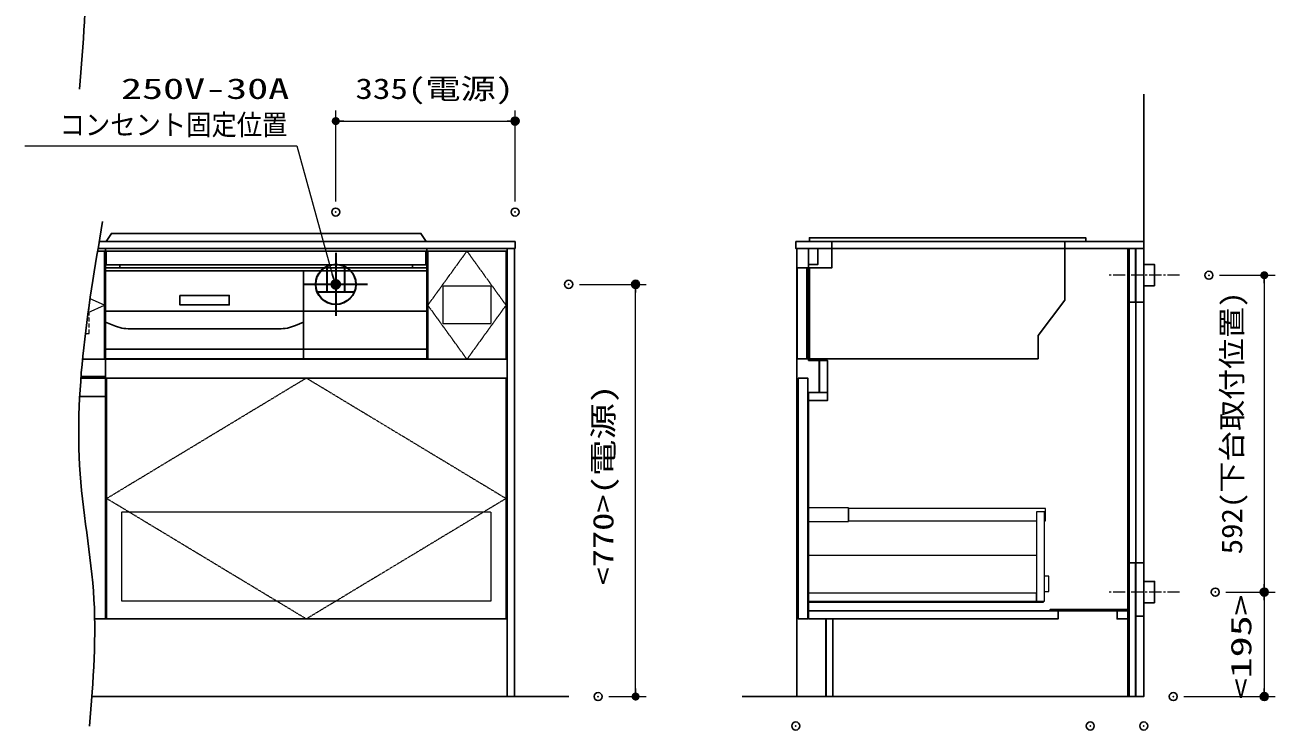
# Model space of a CAD drawing. Units: millimetres, scale not verified. Extents: x -9797 to 9797, y -4555 to 4555.
# Drawn here: x -4374 to -2039, y -363 to 954 of the extents above; entities that cross this region are included whole.
import ezdxf
from ezdxf.enums import TextEntityAlignment as Align

# ---------------------------------------------------------------- set-up
doc = ezdxf.new("R2010")
doc.units = ezdxf.units.MM
doc.header["$LTSCALE"] = 30
doc.header["$PDMODE"] = 32
doc.header["$PDSIZE"] = 15
for name, pattern in [('USER1', [0.375, 0.25, -0.125]), ('USER3', [2, 1.25, -0.25, 0.25, -0.25]), ('USER5', [1.125, 0.75, -0.125, 0.125, -0.125])]:
    doc.linetypes.add(name, pattern=pattern)
for name, color, linetype, lineweight in [('0-0_0', 7, 'Continuous', 25), ('0-1_KABE', 4, 'Continuous', 25), ('0-2_寸法ﾚｲﾔｰ', 30, 'Continuous', 13), ('0-3_DEFPOINTS', 7, 'Continuous', 25), ('0-4_細線ﾚｲﾔｰ', 91, 'Continuous', 9), ('0-5_1', 7, 'Continuous', 25)]:
    doc.layers.add(name, color=color, linetype=linetype, lineweight=lineweight)
doc.styles.add('ＭＳ ゴシック', font='')
doc.styles.get('ＭＳ ゴシック').set_extended_font_data('MS Gothic')

# ---------------------------------------------------------------- blocks, each defined once
blk = doc.blocks.new('_DOT')
at = {"layer": '0-0_0', "color": 30}
blk.add_line((-15, 0), (-30, 0), dxfattribs=at)
for points in [[(0, 0), (-15, 0), (-14.88, 1.88)], [(0, 0), (-14.88, -1.88), (-15, 0)], [(0, 0), (-14.88, 1.88), (-14.53, 3.73)], [(0, 0), (-14.53, -3.73), (-14.88, -1.88)], [(0, 0), (-14.53, 3.73), (-13.95, 5.52)], [(0, 0), (-13.95, -5.52), (-14.53, -3.73)], [(0, 0), (-13.95, 5.52), (-13.14, 7.23)], [(0, 0), (-13.14, -7.23), (-13.95, -5.52)], [(0, 0), (-13.14, 7.23), (-12.14, 8.82)], [(0, 0), (-12.14, -8.82), (-13.14, -7.23)], [(0, 0), (-12.14, 8.82), (-10.93, 10.27)], [(0, 0), (-10.93, -10.27), (-12.14, -8.82)], [(0, 0), (-10.93, 10.27), (-9.56, 11.56)], [(0, 0), (-9.56, -11.56), (-10.93, -10.27)], [(0, 0), (-9.56, 11.56), (-8.04, 12.66)], [(0, 0), (-8.04, -12.66), (-9.56, -11.56)], [(0, 0), (-8.04, 12.66), (-6.39, 13.57)], [(0, 0), (-6.39, -13.57), (-8.04, -12.66)], [(0, 0), (-6.39, 13.57), (-4.64, 14.27)], [(0, 0), (-4.64, -14.27), (-6.39, -13.57)], [(0, 0), (-4.64, 14.27), (-2.81, 14.73)], [(0, 0), (-2.81, -14.73), (-4.64, -14.27)], [(0, 0), (-2.81, 14.73), (-0.94, 14.97)], [(0, 0), (-0.94, -14.97), (-2.81, -14.73)], [(0, 0), (-0.94, 14.97), (0.94, 14.97)], [(0, 0), (0.94, -14.97), (-0.94, -14.97)], [(0, 0), (0.94, 14.97), (2.81, 14.73)], [(0, 0), (2.81, 14.73), (4.64, 14.27)], [(0, 0), (4.64, 14.27), (6.39, 13.57)], [(0, 0), (6.39, 13.57), (8.04, 12.66)], [(0, 0), (8.04, 12.66), (9.56, 11.56)], [(0, 0), (9.56, 11.56), (10.93, 10.27)], [(0, 0), (10.93, 10.27), (12.14, 8.82)], [(0, 0), (12.14, 8.82), (13.14, 7.23)], [(0, 0), (13.14, 7.23), (13.95, 5.52)], [(0, 0), (13.95, 5.52), (14.53, 3.73)], [(0, 0), (14.53, 3.73), (14.88, 1.88)], [(0, 0), (14.88, 1.88), (15, 0)], [(0, 0), (2.81, -14.73), (0.94, -14.97)], [(0, 0), (4.64, -14.27), (2.81, -14.73)], [(0, 0), (6.39, -13.57), (4.64, -14.27)], [(0, 0), (8.04, -12.66), (6.39, -13.57)], [(0, 0), (9.56, -11.56), (8.04, -12.66)], [(0, 0), (10.93, -10.27), (9.56, -11.56)], [(0, 0), (12.14, -8.82), (10.93, -10.27)], [(0, 0), (13.14, -7.23), (12.14, -8.82)], [(0, 0), (13.95, -5.52), (13.14, -7.23)], [(0, 0), (14.53, -3.73), (13.95, -5.52)], [(0, 0), (14.88, -1.88), (14.53, -3.73)], [(0, 0), (15, 0), (14.88, -1.88)]]:
    blk.add_solid(points, dxfattribs=at)
blk = doc.blocks.new('A$C5C1B3A85')
at = {"layer": '0-0_0', "color": 1, "lineweight": 30}
for p, q in [((0, 1773.4), (0, -1773.4)), ((-496.2, 1009.7), (-496.2, -426.1)), ((496.2, 1009.7), (496.2, -426.1)), ((1773.4, 0), (-1773.4, 0)), ((-1041.2, -426.1), (1041.2, -426.1))]:
    blk.add_line(p, q, dxfattribs=at)
blk.add_circle((0, 0), 1125, dxfattribs=at)
blk = doc.blocks.new('A$C66026BD6')
at = {"layer": '0-4_細線ﾚｲﾔｰ', "lineweight": 5}
for points in [[(0, 5460), (2280, 5460), (2280, 6225), (0, 6225)], [(12810, 990), (13260, 990), (13260, 6000), (12810, 6000)], [(0, 990), (12810, 990), (12810, 1440), (0, 1440)]]:
    blk.add_lwpolyline(points, close=True, dxfattribs=at)
for points in [[(13260, 5497.5), (13311, 5497.5), (13311, 6187.5), (2280, 6187.5), (2280, 5497.5), (12810, 5497.5)], [(12810, 3552), (0, 3552), (0, 945), (13200, 945), (13200, 990)], [(13260, 1539), (13500, 1539), (13500, 2391), (13260, 2391)]]:
    blk.add_lwpolyline(points, dxfattribs=at)
blk = doc.blocks.new('A$C66036170')
at = {"layer": '0-0_0'}
for points in [[(-450, 25110), (-450, 0), (-17430, 0), (-17430, 4350), (-18780, 4350), (-18780, 16590), (-17730, 16590), (-17730, 18840), (-18780, 18840), (-18780, 25110)], [(-18780, 25110), (-18270, 25110), (-18270, 24210), (-18780, 24210)], [(-900, 25110), (-825, 25110), (-825, 0), (-900, 0)], [(-465, 25110), (-825, 25110), (-825, 22110), (-465, 22110)], [(-450, 25110), (0, 25110), (0, 22110), (-450, 22110)], [(-18198, 18840), (-18180, 18840), (-18180, 17040), (-18198, 17040)], [(-18180, 18840), (-17730, 18840), (-17730, 17040), (-18180, 17040)], [(-19365, 17850), (-18825, 17850), (-18825, 4350), (-19365, 4350)], [(-18780, 17040), (-17730, 17040), (-17730, 16590), (-18780, 16590)], [(-465, 7500), (-825, 7500), (-825, 0), (-465, 0)], [(-450, 7500), (0, 7500), (0, 4500), (-450, 4500)], [(-18780, 4350), (-4800, 4350), (-4800, 4800), (-18780, 4800)], [(-900, 4875), (-5250, 4875), (-5250, 4800), (-900, 4800)], [(-1500, 4800), (-900, 4800), (-900, 4350), (-1500, 4350)]]:
    blk.add_lwpolyline(points, close=True, dxfattribs=at)
at = {"layer": '0-5_1'}
blk.add_lwpolyline([(-17790, 4350), (-17814, 4350), (-17814, 0), (-17790, 0)], close=True, dxfattribs=at)
blk.add_blockref('A$C66026BD6', (-18825, 4350), dxfattribs=at)
blk = doc.blocks.new('A$C660A5511')
at = {"layer": '0-0_0'}
blk.add_line((0, 14550), (22440, 14550), dxfattribs=at)
for points in [[(22500, 20760), (0, 20760), (0, 0), (22500, 0)], [(18060, 14550), (22440, 14550), (22440, 20610), (18060, 20610)]]:
    blk.add_lwpolyline(points, close=True, dxfattribs=at)
blk.add_lwpolyline([(22440, 0), (22440, 13500), (60, 13500), (60, 0)], dxfattribs=at)
at = {"layer": '0-4_細線ﾚｲﾔｰ', "linetype": 'USER5'}
blk.add_lwpolyline([(20250, 20610), (22440, 17580), (20250, 14550), (18060, 17580)], close=True, dxfattribs=at)
at = {"layer": '0-4_細線ﾚｲﾔｰ', "linetype": 'USER1'}
for points in [[(21585, 16530), (18915, 16530), (18915, 18660), (21585, 18660)], [(21585, 990), (915, 990), (915, 6000), (21585, 6000)]]:
    blk.add_lwpolyline(points, close=True, dxfattribs=at)
at = {"layer": '0-4_細線ﾚｲﾔｰ', "linetype": 'USER3'}
blk.add_lwpolyline([(11250, 13500), (22440, 6750), (11250, 0), (60, 6750)], close=True, dxfattribs=at)
at = {"layer": '0-5_1'}
blk.add_line((18000, 14550), (18000, 20760), dxfattribs=at)
blk = doc.blocks.new('A$C660A6056')
at = {"layer": '0-0_0'}
for p, q in [((15074.9, 0), (15074.9, -3285)), ((74.9, -1470), (74.9, -6570)), ((614.9, -1470), (614.9, -6570)), ((764.9, -1470), (764.9, -6570)), ((13574.9, -6570), (74.9, -6570))]:
    blk.add_line(p, q, dxfattribs=at)
for points in [[(2024.9, 0), (2024.9, -1470), (74.9, -1470)], [(13574.9, -6570), (13574.9, -5272.6), (15074.9, -3285)]]:
    blk.add_lwpolyline(points, dxfattribs=at)
blk.add_lwpolyline([(16244.9, 0), (764.9, 0), (764.9, 210), (16244.9, 210)], close=True, dxfattribs=at)
blk = doc.blocks.new('A$C660A62C6')
at = {"layer": '0-0_0'}
for p, q in [((-8205, -1314), (-8205, -1470)), ((8205, -1314), (8205, -1470)), ((-9000, -1470), (-9000, -6570)), ((9000, -1470), (9000, -6570)), ((-9000, -3900), (9000, -3900))]:
    blk.add_line(p, q, dxfattribs=at)
for points in [[(-8955, -534), (8955, -534), (8955, -1314), (-8955, -1314)], [(-4829.3, -3022.4), (-2070.7, -3022.4), (-2070.7, -3551.2), (-4829.3, -3551.2)]]:
    blk.add_lwpolyline(points, close=True, dxfattribs=at)
at = {"layer": '0-5_1'}
for p, q in [((-8970, 0), (8970, 0)), ((-9000, -1470), (9000, -1470)), ((-9000, -1650), (9000, -1650)), ((2100, -6568.4), (2100, -1648.4)), ((-9000, -4518.5), (-8543.1, -4708.9)), ((-7620, -4893.5), (720, -4893.5)), ((1643.1, -4708.9), (2100, -4518.5)), ((-9000, -6030), (9000, -6030)), ((-9000, -6570), (9000, -6570))]:
    blk.add_line(p, q, dxfattribs=at)
blk.add_lwpolyline([(-8970, 0), (-8670, 450), (8670, 450), (8970, 0)], dxfattribs=at)
for centre, start, end in [((-7620, -2493.5), 247.38014, 270), ((720, -2493.5), 270, 292.61986)]:
    blk.add_arc(centre, 2400, start, end, dxfattribs=at)

msp = doc.modelspace()

# ---------------------------------------------------------------- linework, layer by layer
at = {"layer": '0-0_0'}
for p, q in [((-2934.42, 549.86), (-2284.42, 549.86)), ((-4223.58, 536.86), (-4237.52, 536.86)), ((-4269.52, 294.86), (-4223.58, 294.86)), ((-4223.58, 297.86), (-4269.29, 297.86))]:
    msp.add_line(p, q, dxfattribs=at)
for points in [[(-4272.35, 1164.7), (-4270.39, 1149.03), (-4268.54, 1133.36), (-4266.84, 1117.68), (-4265.32, 1101.99), (-4264.03, 1086.3), (-4262.99, 1070.6), (-4262.25, 1054.89), (-4261.79, 1039.17), (-4261.59, 1023.44), (-4261.64, 1007.71), (-4261.92, 991.97), (-4262.4, 976.22), (-4263.06, 960.47), (-4263.88, 944.71), (-4264.84, 928.95), (-4265.93, 913.19), (-4267.12, 897.42), (-4268.39, 881.65), (-4269.72, 865.88), (-4271.1, 850.1), (-4272.49, 834.33)], [(-4229.03, 587.26), (-4231.69, 571.54), (-4234.34, 555.82), (-4236.98, 540.1), (-4239.59, 524.37), (-4242.16, 508.65), (-4244.7, 492.93), (-4247.18, 477.21), (-4249.61, 461.49), (-4251.97, 445.77), (-4254.25, 430.06), (-4256.45, 414.34), (-4258.55, 398.63), (-4260.56, 382.91), (-4262.45, 367.2), (-4264.23, 351.49), (-4265.88, 335.78), (-4267.39, 320.08), (-4268.76, 304.37), (-4269.98, 288.67), (-4271.04, 272.97), (-4271.93, 257.28), (-4272.65, 241.58), (-4273.17, 225.89), (-4273.51, 210.2), (-4273.64, 194.52), (-4273.56, 178.83), (-4273.26, 163.16), (-4272.74, 147.48), (-4271.97, 131.81), (-4270.97, 116.14), (-4269.71, 100.47), (-4268.23, 84.81), (-4266.56, 69.15), (-4264.74, 53.49), (-4262.8, 37.84), (-4260.79, 22.18), (-4258.73, 6.52), (-4256.67, -9.14), (-4254.64, -24.81)], [(-4237.53, 536.86), (-3458.58, 536.86), (-3458.58, 549.86), (-4235.35, 549.86)], [(-2284.42, 536.86), (-2934.42, 536.86), (-2934.42, 549.86)], [(-4238.35, 531.86), (-4225.58, 531.86), (-4225.58, 329.86), (-4266.46, 329.86)], [(-4243.81, -155.14), (-4223.58, -155.14), (-4223.58, 536.86)], [(-4254.64, -24.81), (-4252.68, -40.48), (-4250.82, -56.15), (-4249.11, -71.83), (-4247.57, -87.52), (-4246.26, -103.21), (-4245.19, -118.91), (-4244.42, -134.62), (-4243.91, -150.34), (-4243.67, -166.07), (-4243.67, -181.81), (-4243.88, -197.55), (-4244.3, -213.3), (-4244.89, -229.05), (-4245.64, -244.81), (-4246.53, -260.57), (-4247.54, -276.34), (-4248.65, -292.11), (-4249.84, -307.88), (-4251.09, -323.66), (-4252.38, -339.43), (-4253.69, -355.21)]]:
    msp.add_lwpolyline(points, dxfattribs=at)
for points in [[(-3473.58, 536.86), (-3459.58, 536.86), (-3459.58, -300.14), (-3473.58, -300.14)], [(-2932.42, -300.14), (-2284.42, -300.14), (-2284.42, 536.86), (-2932.42, 536.86)], [(-2264.42, 466.86), (-2284.42, 466.86), (-2284.42, 506.86), (-2264.42, 506.86)], [(-2264.42, -125.14), (-2284.42, -125.14), (-2284.42, -85.14), (-2264.42, -85.14)]]:
    msp.add_lwpolyline(points, close=True, dxfattribs=at)
at = {"layer": '0-1_KABE'}
for p, q in [((-2284.42, 824.86), (-2284.42, -300.14)), ((-3358.58, -300.14), (-4249.95, -300.14)), ((-2284.42, -300.14), (-3034.42, -300.14))]:
    msp.add_line(p, q, dxfattribs=at)
at = {"layer": '0-2_寸法ﾚｲﾔｰ'}
for p, q in [((-3793.58, 624.86), (-3793.58, 794.86)), ((-3458.58, 624.86), (-3458.58, 794.86)), ((-3778.58, 774.86), (-3473.58, 774.86)), ((-3338.58, 469.86), (-3213.58, 469.86)), ((-2142.9, 486.86), (-2039.42, 486.86)), ((-2059.42, 471.86), (-2059.42, -90.14)), ((-3233.58, -285.14), (-3233.58, 454.86)), ((-2131.02, -105.14), (-2039.42, -105.14)), ((-2131.02, -105.14), (-2039.42, -105.14)), ((-2059.42, -120.14), (-2059.42, -285.14)), ((-3283.58, -300.14), (-3213.58, -300.14)), ((-2209.42, -300.14), (-2039.42, -300.14))]:
    msp.add_line(p, q, dxfattribs=at)
msp.add_lwpolyline([(-4373.97, 728.72), (-3866.26, 728.72), (-3800.32, 488.69)], dxfattribs=at)
at = {"layer": '0-3_DEFPOINTS'}
for p in [(-3458.58, 774.86), (-3793.58, 604.86), (-3458.58, 604.86), (-2162.9, 486.86), (-3358.58, 469.86), (-3233.58, 469.86), (-2151.02, -105.14), (-2059.42, -105.14), (-3303.58, -300.14), (-2229.42, -300.14), (-2059.42, -300.14), (-2934.42, -355.14), (-2384.42, -355.14), (-2284.42, -355.14), (-2284.42, -355.14)]:
    msp.add_point(p, dxfattribs=at)
at = {"layer": '0-4_細線ﾚｲﾔｰ', "linetype": 'USER5'}
for p, q in [((-2217.9, 486.86), (-2350.94, 486.86)), ((-2217.9, -105.14), (-2350.94, -105.14))]:
    msp.add_line(p, q, dxfattribs=at)
at = {"layer": '0-4_細線ﾚｲﾔｰ', "linetype": 'USER1'}
msp.add_lwpolyline([(-4261.18, 377.86), (-4254.08, 377.86), (-4254.08, 431.28)], dxfattribs=at)
at = {"layer": '0-4_細線ﾚｲﾔｰ', "linetype": 'USER3'}
msp.add_lwpolyline([(-4256.07, 417.05), (-4225.58, 430.86), (-4252.38, 443)], dxfattribs=at)
at = {"layer": '0-5_1'}
for points in [[(-4269.52, 294.86), (-4223.58, 294.86), (-4223.58, 260.36), (-4271.77, 260.36)], [(-4269.52, 294.86), (-4223.58, 294.86), (-4223.58, -155.14), (-4243.81, -155.14)]]:
    msp.add_lwpolyline(points, dxfattribs=at)

# ---------------------------------------------------------------- block references
at = {"layer": '0-0_0', "xscale": 0.03333333, "yscale": 0.03333333}
for name, p in [('A$C660A62C6', (-3923.58, 549.86)), ('A$C660A6056', (-2934.42, 549.86)), ('A$C660A5511', (-4223.58, -155.14)), ('A$C5C1B3A85', (-3793.58, 469.86))]:
    msp.add_blockref(name, p, dxfattribs=at)
at = {"layer": '0-2_寸法ﾚｲﾔｰ'}
for p, xscale, yscale, rotation in [((-3793.58, 774.86), 0.5, 0.5, 180), ((-3793.58, 469.86), 0.6666667, 0.6666667, 289.69978), ((-2059.42, 486.86), 0.5, 0.5, 90), ((-3233.58, 469.86), 0.5, 0.5, 90), ((-2059.42, -105.14), 0.5, 0.5, 270), ((-2059.42, -105.14), 0.5, 0.5, 90), ((-3233.58, -300.14), 0.5, 0.5, 270), ((-2059.42, -300.14), 0.5, 0.5, 270)]:
    msp.add_blockref('_DOT', p, dxfattribs=dict(at, xscale=xscale, yscale=yscale, rotation=rotation))
at = {"layer": '0-2_寸法ﾚｲﾔｰ', "xscale": 0.5, "yscale": 0.5}
msp.add_blockref('_DOT', (-3458.58, 774.86), dxfattribs=at)
at = {"layer": '0-5_1', "xscale": 0.03333333, "yscale": 0.03333333}
msp.add_blockref('A$C66036170', (-2284.42, -300.14), dxfattribs=at)

# ---------------------------------------------------------------- texts
at = {"layer": '0-2_寸法ﾚｲﾔｰ', "color": 7, "style": 'ＭＳ ゴシック'}
for s, height, width, p in [('250V-30A', 38.48, 1.5, (-4194.58, 804.62)), ('コンセント固定位置', 38.49, 0.9, (-4309.24, 737.23))]:
    msp.add_text(s, height=height, dxfattribs=dict(at, width=width)).set_placement(p, align=Align.BOTTOM_LEFT)
at = {"layer": '0-2_寸法ﾚｲﾔｰ', "style": 'ＭＳ ゴシック', "width": 1.25}
msp.add_text('335(電源)', height=38.49, dxfattribs=at).set_placement((-3756.93, 804.61), align=Align.BOTTOM_LEFT)
at = {"layer": '0-2_寸法ﾚｲﾔｰ', "style": 'ＭＳ ゴシック'}
for s, height, width, p in [('592(下台取付位置)', 38.49, 1.1, (-2089.16, -34.49)), ('<770>(電源)', 38.48, 1.3, (-3263.32, -92.66)), ('<195>', 38.49, 1.5, (-2072.02, -305.49))]:
    msp.add_text(s, height=height, rotation=90, dxfattribs=dict(at, width=width)).set_placement(p, align=Align.BOTTOM_LEFT)

doc.saveas('drawing.dxf')
